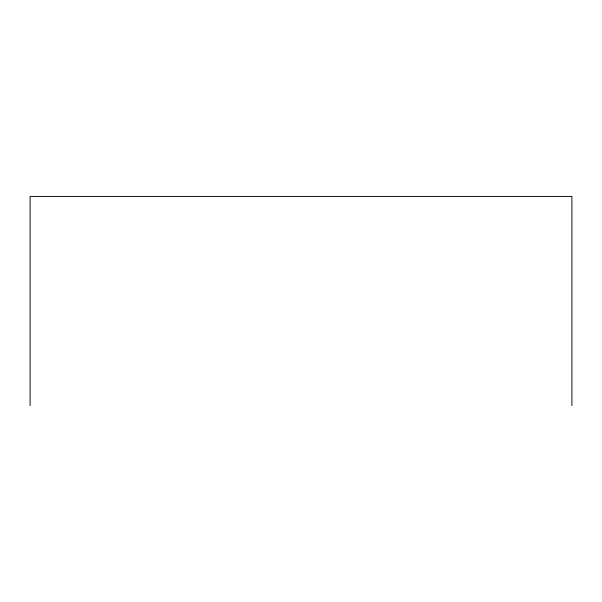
<?xml version="1.0" encoding="UTF-8"?>
<svg xmlns="http://www.w3.org/2000/svg" width="602" height="602" viewBox="0 0 602 602"><rect width="100%" height="100%" fill="white"/><g stroke="black" fill="none" stroke-linecap="round" stroke-linejoin="round"><path stroke-width="0.9" d="M571.9 405.59L571.9 196.41L30.1 196.41L30.1 405.59"/></g></svg>
